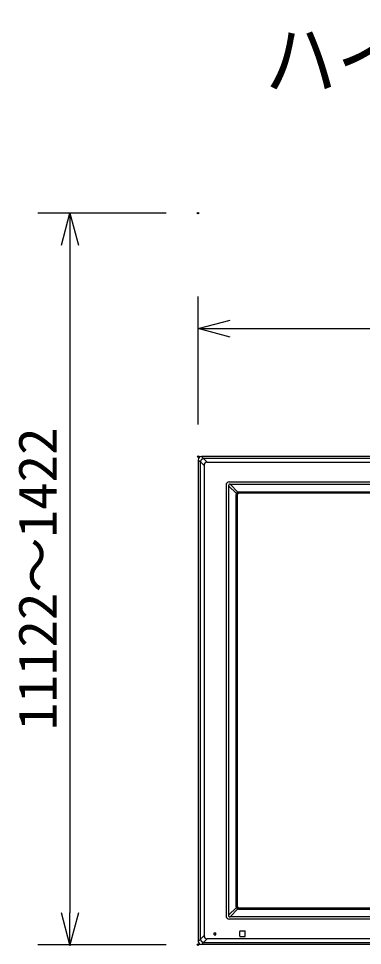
# Model space of a CAD drawing. Units: millimetres, scale not verified. Extents: x -63 to 63, y -57 to 57.
# Drawn here: x -50.9 to -29.4, y -0.5 to 57.4 of the extents above; entities that cross this region are included whole.
import ezdxf
from ezdxf.enums import TextEntityAlignment as Align

# ---------------------------------------------------------------- set-up
doc = ezdxf.new("R2010")
doc.units = ezdxf.units.MM
doc.header["$LTSCALE"] = 0.190236
doc.header["$PDMODE"] = 32
doc.header["$PDSIZE"] = 0.0951
for name, color, linetype in [('0-0_MOJI1', 2, 'Continuous'), ('0-2_GAIKEI', 1, 'Continuous'), ('0-3_KIJUN', 3, 'Continuous'), ('0-4_TOUROKU', 7, 'Continuous'), ('0-5_DEFPOINTS', 7, 'Continuous')]:
    doc.layers.add(name, color=color, linetype=linetype)
doc.styles.add('ＭＳ ゴシック', font='')
doc.styles.get('ＭＳ ゴシック').set_extended_font_data('MS Gothic')

# ---------------------------------------------------------------- blocks, each defined once
blk = doc.blocks.new('_OPEN30')
at = {"layer": '0-4_TOUROKU'}
blk.add_line((0, 0), (-1, 0), dxfattribs=at)
blk.add_lwpolyline([(-1, 0.26795), (0, 0), (-1, -0.26795)], dxfattribs=at)

msp = doc.modelspace()

# ---------------------------------------------------------------- linework, layer by layer
at = {"layer": '0-2_GAIKEI'}
for p, q in [((-39.6765, 29.8195), (-39.5411, 29.6841)), ((-39.5411, 29.6861), (-39.3142, 29.4592)), ((-39.5411, -0.1477), (-39.5411, 29.6861)), ((-39.3413, 29.8838), (-39.4767, 30.0192)), ((-39.1165, 29.657), (-39.3433, 29.8838)), ((10.9905, 29.8838), (-39.3433, 29.8838)), ((-39.1165, 29.657), (10.7637, 29.657)), ((-39.3142, 29.4592), (-39.3142, 0.0791)), ((-37.7157, 28.4382), (9.3629, 28.4382)), ((-37.9404, 28.2135), (-37.9404, 1.3249)), ((-37.7819, 28.2065), (-37.7816, 28.1881)), ((-37.2939, 27.6982), (-37.7816, 28.1881)), ((-37.7816, 28.1881), (-37.7816, 1.3502)), ((-37.6911, 28.2794), (-37.7088, 28.2796)), ((-37.6911, 28.2794), (-37.2031, 27.7892)), ((-37.6911, 28.2794), (9.3382, 28.2794)), ((-37.3013, 1.8862), (-37.3013, 27.6522)), ((-37.2415, 27.6374), (-37.2415, 1.9009)), ((8.8041, 27.7965), (-37.1569, 27.7965)), ((8.7894, 27.7367), (-37.1422, 27.7367)), ((-37.7816, 1.3502), (-37.2939, 1.8402)), ((-37.2031, 1.7492), (-37.6911, 1.259)), ((-37.1569, 1.7418), (8.8041, 1.7418)), ((8.7894, 1.8017), (-37.1422, 1.8017)), ((-37.7816, 1.3502), (-37.7819, 1.3318)), ((-37.7088, 1.2587), (-37.6911, 1.259)), ((9.3382, 1.259), (-37.6911, 1.259)), ((9.3629, 1.1002), (-37.7157, 1.1002)), ((-39.3142, 0.0791), (-39.5411, -0.1477)), ((-38.6827, 0.2504), (-38.5702, 0.2504)), ((-38.6827, 0.1379), (-38.6827, 0.2504)), ((-38.6827, 0.1379), (-38.5702, 0.1379)), ((-38.5702, 0.1379), (-38.5702, 0.2504)), ((-37.0865, 0.0441), (-37.0865, 0.3443)), ((-37.0616, 0.3692), (-36.7614, 0.3692)), ((-37.0616, 0.0192), (-36.7614, 0.0192)), ((-36.7365, 0.0441), (-36.7365, 0.3443)), ((-39.5411, -0.1457), (-39.6765, -0.2811)), ((-39.4767, -0.4808), (-39.3413, -0.3454)), ((-39.3433, -0.3454), (-39.1165, -0.1186)), ((-39.3433, -0.3454), (10.9905, -0.3454)), ((10.7637, -0.1186), (-39.1165, -0.1186))]:
    msp.add_line(p, q, dxfattribs=at)
at = {"layer": '0-2_GAIKEI', "color": 7}
for p, q in [((-39.6765, 29.8195), (-39.6765, -0.2811)), ((11.1239, 30.0192), (-39.4767, 30.0192)), ((11.1239, -0.4808), (-39.4767, -0.4808))]:
    msp.add_line(p, q, dxfattribs=at)
at = {"layer": '0-2_GAIKEI'}
for points in [[(-39.5227, 29.7488), (-39.5236, 29.747), (-39.5245, 29.7452), (-39.5254, 29.7434), (-39.5262, 29.7416), (-39.527, 29.7398), (-39.5279, 29.738), (-39.5286, 29.7362), (-39.5294, 29.7343), (-39.5302, 29.7325), (-39.5309, 29.7306), (-39.5316, 29.7288), (-39.5323, 29.7269), (-39.533, 29.725), (-39.5336, 29.7231), (-39.5342, 29.7212), (-39.5348, 29.7193), (-39.5354, 29.7174), (-39.536, 29.7155), (-39.5365, 29.7136), (-39.537, 29.7116), (-39.5374, 29.7097), (-39.5379, 29.7078), (-39.5383, 29.7058), (-39.5387, 29.7039), (-39.5391, 29.7019), (-39.5394, 29.6999), (-39.5397, 29.698), (-39.54, 29.696), (-39.5403, 29.694), (-39.5405, 29.692), (-39.5407, 29.69), (-39.5409, 29.6881), (-39.5411, 29.6861)], [(-39.4769, 29.8112), (-39.4783, 29.8098), (-39.4797, 29.8083), (-39.481, 29.8069), (-39.4824, 29.8054), (-39.4837, 29.8039), (-39.4851, 29.8025), (-39.4864, 29.801), (-39.4877, 29.7995), (-39.489, 29.798), (-39.4903, 29.7965), (-39.4916, 29.7949), (-39.4929, 29.7934), (-39.4941, 29.7919), (-39.4954, 29.7903), (-39.4966, 29.7888), (-39.4979, 29.7872), (-39.4991, 29.7856), (-39.5003, 29.784), (-39.5015, 29.7824), (-39.5027, 29.7809), (-39.5039, 29.7792), (-39.505, 29.7776), (-39.5062, 29.776), (-39.5073, 29.7744), (-39.5084, 29.7727), (-39.5096, 29.7711), (-39.5107, 29.7694), (-39.5117, 29.7677), (-39.5128, 29.7661), (-39.5139, 29.7644), (-39.5149, 29.7627), (-39.516, 29.761), (-39.517, 29.7593), (-39.518, 29.7575), (-39.5189, 29.7558), (-39.5199, 29.7541), (-39.5209, 29.7523), (-39.5218, 29.7505), (-39.5227, 29.7488)], [(-39.4165, 29.8597), (-39.4182, 29.8587), (-39.4199, 29.8577), (-39.4216, 29.8566), (-39.4233, 29.8556), (-39.425, 29.8545), (-39.4267, 29.8534), (-39.4283, 29.8523), (-39.43, 29.8512), (-39.4316, 29.8501), (-39.4333, 29.8489), (-39.4349, 29.8478), (-39.4365, 29.8466), (-39.4381, 29.8454), (-39.4397, 29.8442), (-39.4413, 29.843), (-39.4429, 29.8418), (-39.4445, 29.8406), (-39.446, 29.8394), (-39.4476, 29.8381), (-39.4491, 29.8369), (-39.4507, 29.8356), (-39.4522, 29.8343), (-39.4537, 29.833), (-39.4552, 29.8318), (-39.4567, 29.8304), (-39.4582, 29.8291), (-39.4597, 29.8278), (-39.4612, 29.8265), (-39.4627, 29.8251), (-39.4641, 29.8238), (-39.4656, 29.8224), (-39.467, 29.821), (-39.4685, 29.8197), (-39.4699, 29.8183), (-39.4713, 29.8169), (-39.4727, 29.8155), (-39.4741, 29.8141), (-39.4755, 29.8126), (-39.4769, 29.8112)], [(-39.3433, 29.8838), (-39.3453, 29.8836), (-39.3473, 29.8835), (-39.3493, 29.8832), (-39.3513, 29.883), (-39.3532, 29.8827), (-39.3552, 29.8825), (-39.3572, 29.8821), (-39.3591, 29.8818), (-39.3611, 29.8814), (-39.3631, 29.881), (-39.365, 29.8806), (-39.367, 29.8802), (-39.3689, 29.8797), (-39.3708, 29.8792), (-39.3728, 29.8787), (-39.3747, 29.8782), (-39.3766, 29.8776), (-39.3785, 29.877), (-39.3804, 29.8764), (-39.3823, 29.8757), (-39.3841, 29.8751), (-39.386, 29.8744), (-39.3879, 29.8736), (-39.3897, 29.8729), (-39.3916, 29.8722), (-39.3934, 29.8714), (-39.3952, 29.8706), (-39.3971, 29.8698), (-39.3989, 29.869), (-39.4007, 29.8681), (-39.4025, 29.8673), (-39.4043, 29.8664), (-39.406, 29.8655), (-39.4078, 29.8646), (-39.4096, 29.8636), (-39.4113, 29.8627), (-39.4131, 29.8617), (-39.4148, 29.8607), (-39.4165, 29.8597)], [(-37.7747, 28.239), (-37.7752, 28.2381), (-37.7756, 28.2371), (-37.776, 28.2361), (-37.7764, 28.2352), (-37.7768, 28.2342), (-37.7772, 28.2332), (-37.7776, 28.2322), (-37.7779, 28.2313), (-37.7782, 28.2303), (-37.7786, 28.2293), (-37.7789, 28.2283), (-37.7792, 28.2273), (-37.7794, 28.2262), (-37.7797, 28.2252), (-37.7799, 28.2242), (-37.7802, 28.2232), (-37.7804, 28.2222), (-37.7806, 28.2211), (-37.7808, 28.2201), (-37.7809, 28.2191), (-37.7811, 28.218), (-37.7812, 28.217), (-37.7814, 28.216), (-37.7815, 28.2149), (-37.7816, 28.2139), (-37.7817, 28.2128), (-37.7817, 28.2118), (-37.7818, 28.2107), (-37.7818, 28.2097), (-37.7819, 28.2086), (-37.7819, 28.2076), (-37.7819, 28.2065), (-37.7819, 28.2065)], [(-37.7477, 28.269), (-37.7486, 28.2684), (-37.7495, 28.2678), (-37.7504, 28.2673), (-37.7512, 28.2667), (-37.7521, 28.2661), (-37.7529, 28.2654), (-37.7538, 28.2648), (-37.7546, 28.2642), (-37.7554, 28.2635), (-37.7562, 28.2628), (-37.757, 28.2622), (-37.7578, 28.2615), (-37.7586, 28.2608), (-37.7594, 28.2601), (-37.7601, 28.2593), (-37.7609, 28.2586), (-37.7616, 28.2578), (-37.7623, 28.2571), (-37.763, 28.2563), (-37.7637, 28.2555), (-37.7644, 28.2548), (-37.7651, 28.254), (-37.7658, 28.2531), (-37.7664, 28.2523), (-37.7671, 28.2515), (-37.7677, 28.2507), (-37.7683, 28.2498), (-37.7689, 28.249), (-37.7695, 28.2481), (-37.7701, 28.2472), (-37.7707, 28.2463), (-37.7712, 28.2455), (-37.7718, 28.2446), (-37.7723, 28.2436), (-37.7728, 28.2427), (-37.7733, 28.2418), (-37.7738, 28.2409), (-37.7743, 28.24), (-37.7747, 28.239)], [(-37.7088, 28.2796), (-37.7098, 28.2796), (-37.7109, 28.2796), (-37.7119, 28.2796), (-37.713, 28.2795), (-37.714, 28.2795), (-37.7151, 28.2794), (-37.7161, 28.2793), (-37.7172, 28.2792), (-37.7182, 28.2791), (-37.7193, 28.279), (-37.7203, 28.2789), (-37.7213, 28.2787), (-37.7224, 28.2785), (-37.7234, 28.2783), (-37.7244, 28.2781), (-37.7254, 28.2779), (-37.7265, 28.2777), (-37.7275, 28.2774), (-37.7285, 28.2772), (-37.7295, 28.2769), (-37.7305, 28.2766), (-37.7315, 28.2763), (-37.7325, 28.276), (-37.7335, 28.2756), (-37.7345, 28.2753), (-37.7355, 28.2749), (-37.7365, 28.2746), (-37.7374, 28.2742), (-37.7384, 28.2738), (-37.7394, 28.2733), (-37.7403, 28.2729), (-37.7413, 28.2725), (-37.7422, 28.272), (-37.7431, 28.2715), (-37.7441, 28.271), (-37.745, 28.2705), (-37.7459, 28.27), (-37.7468, 28.2695), (-37.7477, 28.269)], [(-37.2939, 27.6982), (-37.2936, 27.6994), (-37.2932, 27.7005), (-37.2928, 27.7017), (-37.2924, 27.7028), (-37.292, 27.704), (-37.2916, 27.7051), (-37.2912, 27.7063), (-37.2908, 27.7074), (-37.2903, 27.7085), (-37.2899, 27.7097), (-37.2894, 27.7108), (-37.2889, 27.7119), (-37.2885, 27.713), (-37.288, 27.7142), (-37.2875, 27.7153), (-37.287, 27.7164), (-37.2864, 27.7175), (-37.2859, 27.7186), (-37.2854, 27.7197), (-37.2848, 27.7207), (-37.2843, 27.7218), (-37.2837, 27.7229), (-37.2831, 27.724), (-37.2825, 27.725), (-37.2819, 27.7261), (-37.2813, 27.7271), (-37.2807, 27.7282), (-37.2801, 27.7292), (-37.2794, 27.7303), (-37.2788, 27.7313), (-37.2782, 27.7323), (-37.2775, 27.7334), (-37.2768, 27.7344), (-37.2761, 27.7354), (-37.2755, 27.7364), (-37.2748, 27.7374), (-37.274, 27.7384), (-37.2733, 27.7394), (-37.2726, 27.7403)], [(-37.2726, 27.7403), (-37.2719, 27.7413), (-37.2711, 27.7423), (-37.2704, 27.7432), (-37.2696, 27.7442), (-37.2689, 27.7451), (-37.2681, 27.7461), (-37.2673, 27.747), (-37.2665, 27.7479), (-37.2657, 27.7488), (-37.2649, 27.7498), (-37.2641, 27.7507), (-37.2633, 27.7515), (-37.2624, 27.7524), (-37.2616, 27.7533), (-37.2607, 27.7542), (-37.2599, 27.7551), (-37.259, 27.7559), (-37.2581, 27.7568), (-37.2573, 27.7576), (-37.2564, 27.7584), (-37.2555, 27.7593), (-37.2546, 27.7601), (-37.2537, 27.7609), (-37.2528, 27.7617), (-37.2518, 27.7625), (-37.2509, 27.7633), (-37.25, 27.764), (-37.249, 27.7648), (-37.2481, 27.7656), (-37.2471, 27.7663), (-37.2461, 27.7671), (-37.2452, 27.7678), (-37.2442, 27.7685), (-37.2432, 27.7692), (-37.2422, 27.7699), (-37.2412, 27.7706), (-37.2402, 27.7713), (-37.2392, 27.772), (-37.2382, 27.7727)], [(-37.2382, 27.7727), (-37.2372, 27.7734), (-37.2362, 27.774), (-37.2351, 27.7746), (-37.2341, 27.7753), (-37.233, 27.7759), (-37.232, 27.7765), (-37.2309, 27.7771), (-37.2299, 27.7777), (-37.2288, 27.7783), (-37.2277, 27.7789), (-37.2267, 27.7795), (-37.2256, 27.78), (-37.2245, 27.7806), (-37.2234, 27.7811), (-37.2223, 27.7816), (-37.2212, 27.7822), (-37.2201, 27.7827), (-37.219, 27.7832), (-37.2179, 27.7837), (-37.2168, 27.7842), (-37.2156, 27.7846), (-37.2145, 27.7851), (-37.2134, 27.7855), (-37.2123, 27.786), (-37.2111, 27.7864), (-37.21, 27.7868), (-37.2088, 27.7873), (-37.2077, 27.7877), (-37.2065, 27.7881), (-37.2054, 27.7884), (-37.2042, 27.7888), (-37.2031, 27.7892)], [(-37.2775, 1.805), (-37.2782, 1.806), (-37.2788, 1.807), (-37.2794, 1.8081), (-37.2801, 1.8091), (-37.2807, 1.8102), (-37.2813, 1.8112), (-37.2819, 1.8123), (-37.2825, 1.8133), (-37.2831, 1.8144), (-37.2837, 1.8155), (-37.2843, 1.8165), (-37.2848, 1.8176), (-37.2854, 1.8187), (-37.2859, 1.8198), (-37.2864, 1.8209), (-37.287, 1.822), (-37.2875, 1.8231), (-37.288, 1.8242), (-37.2885, 1.8253), (-37.2889, 1.8264), (-37.2894, 1.8276), (-37.2899, 1.8287), (-37.2903, 1.8298), (-37.2908, 1.831), (-37.2912, 1.8321), (-37.2916, 1.8332), (-37.292, 1.8344), (-37.2924, 1.8355), (-37.2928, 1.8367), (-37.2932, 1.8378), (-37.2936, 1.839), (-37.2939, 1.8402)], [(-37.2452, 1.7706), (-37.2461, 1.7713), (-37.2471, 1.772), (-37.2481, 1.7728), (-37.249, 1.7736), (-37.25, 1.7743), (-37.2509, 1.7751), (-37.2518, 1.7759), (-37.2528, 1.7767), (-37.2537, 1.7775), (-37.2546, 1.7783), (-37.2555, 1.7791), (-37.2564, 1.7799), (-37.2573, 1.7808), (-37.2581, 1.7816), (-37.259, 1.7825), (-37.2599, 1.7833), (-37.2607, 1.7842), (-37.2616, 1.785), (-37.2624, 1.7859), (-37.2633, 1.7868), (-37.2641, 1.7877), (-37.2649, 1.7886), (-37.2657, 1.7895), (-37.2665, 1.7904), (-37.2673, 1.7914), (-37.2681, 1.7923), (-37.2689, 1.7932), (-37.2696, 1.7942), (-37.2704, 1.7951), (-37.2711, 1.7961), (-37.2719, 1.797), (-37.2726, 1.798), (-37.2733, 1.799), (-37.274, 1.8), (-37.2748, 1.801), (-37.2755, 1.802), (-37.2761, 1.803), (-37.2768, 1.804), (-37.2775, 1.805)], [(-37.2031, 1.7492), (-37.2042, 1.7496), (-37.2054, 1.7499), (-37.2065, 1.7503), (-37.2077, 1.7507), (-37.2088, 1.7511), (-37.21, 1.7515), (-37.2111, 1.7519), (-37.2123, 1.7524), (-37.2134, 1.7528), (-37.2145, 1.7533), (-37.2156, 1.7537), (-37.2168, 1.7542), (-37.2179, 1.7547), (-37.219, 1.7552), (-37.2201, 1.7557), (-37.2212, 1.7562), (-37.2223, 1.7567), (-37.2234, 1.7572), (-37.2245, 1.7578), (-37.2256, 1.7583), (-37.2267, 1.7589), (-37.2277, 1.7595), (-37.2288, 1.76), (-37.2299, 1.7606), (-37.2309, 1.7612), (-37.232, 1.7618), (-37.233, 1.7625), (-37.2341, 1.7631), (-37.2351, 1.7637), (-37.2362, 1.7644), (-37.2372, 1.765), (-37.2382, 1.7657), (-37.2392, 1.7663), (-37.2402, 1.767), (-37.2412, 1.7677), (-37.2422, 1.7684), (-37.2432, 1.7691), (-37.2442, 1.7698), (-37.2452, 1.7706)], [(-37.7819, 1.3318), (-37.7819, 1.3308), (-37.7819, 1.3297), (-37.7818, 1.3287), (-37.7818, 1.3276), (-37.7817, 1.3266), (-37.7817, 1.3255), (-37.7816, 1.3245), (-37.7815, 1.3235), (-37.7814, 1.3224), (-37.7812, 1.3214), (-37.7811, 1.3203), (-37.7809, 1.3193), (-37.7808, 1.3183), (-37.7806, 1.3172), (-37.7804, 1.3162), (-37.7802, 1.3152), (-37.7799, 1.3142), (-37.7797, 1.3131), (-37.7794, 1.3121), (-37.7792, 1.3111), (-37.7789, 1.3101), (-37.7786, 1.3091), (-37.7782, 1.3081), (-37.7779, 1.3071), (-37.7776, 1.3061), (-37.7772, 1.3051), (-37.7768, 1.3042), (-37.7764, 1.3032), (-37.776, 1.3022), (-37.7756, 1.3013), (-37.7752, 1.3003), (-37.7747, 1.2994), (-37.7743, 1.2984), (-37.7738, 1.2975), (-37.7733, 1.2965), (-37.7728, 1.2956), (-37.7723, 1.2947), (-37.7718, 1.2938), (-37.7712, 1.2929)], [(-37.7712, 1.2929), (-37.7707, 1.292), (-37.7701, 1.2911), (-37.7695, 1.2903), (-37.7689, 1.2894), (-37.7683, 1.2885), (-37.7677, 1.2877), (-37.7671, 1.2869), (-37.7664, 1.286), (-37.7658, 1.2852), (-37.7651, 1.2844), (-37.7644, 1.2836), (-37.7637, 1.2828), (-37.763, 1.282), (-37.7623, 1.2813), (-37.7616, 1.2805), (-37.7609, 1.2798), (-37.7601, 1.279), (-37.7594, 1.2783), (-37.7586, 1.2776), (-37.7578, 1.2769), (-37.757, 1.2762), (-37.7562, 1.2755), (-37.7554, 1.2749), (-37.7546, 1.2742), (-37.7538, 1.2736), (-37.7529, 1.2729), (-37.7521, 1.2723), (-37.7512, 1.2717), (-37.7504, 1.2711), (-37.7495, 1.2705), (-37.7486, 1.27), (-37.7477, 1.2694), (-37.7468, 1.2689), (-37.7459, 1.2683), (-37.745, 1.2678), (-37.7441, 1.2673), (-37.7431, 1.2668), (-37.7422, 1.2664), (-37.7413, 1.2659)], [(-37.7413, 1.2659), (-37.7403, 1.2654), (-37.7394, 1.265), (-37.7384, 1.2646), (-37.7374, 1.2642), (-37.7365, 1.2638), (-37.7355, 1.2634), (-37.7345, 1.2631), (-37.7335, 1.2627), (-37.7325, 1.2624), (-37.7315, 1.2621), (-37.7305, 1.2618), (-37.7295, 1.2615), (-37.7285, 1.2612), (-37.7275, 1.2609), (-37.7265, 1.2607), (-37.7254, 1.2604), (-37.7244, 1.2602), (-37.7234, 1.26), (-37.7224, 1.2598), (-37.7213, 1.2597), (-37.7203, 1.2595), (-37.7193, 1.2594), (-37.7182, 1.2592), (-37.7172, 1.2591), (-37.7161, 1.259), (-37.7151, 1.2589), (-37.714, 1.2589), (-37.713, 1.2588), (-37.7119, 1.2588), (-37.7109, 1.2588), (-37.7098, 1.2587), (-37.7088, 1.2587), (-37.7088, 1.2587)], [(-39.5411, -0.1477), (-39.5409, -0.1497), (-39.5407, -0.1517), (-39.5405, -0.1537), (-39.5403, -0.1556), (-39.54, -0.1576), (-39.5397, -0.1596), (-39.5394, -0.1616), (-39.5391, -0.1635), (-39.5387, -0.1655), (-39.5383, -0.1674), (-39.5379, -0.1694), (-39.5374, -0.1713), (-39.537, -0.1733), (-39.5365, -0.1752), (-39.536, -0.1771), (-39.5354, -0.1791), (-39.5348, -0.181), (-39.5342, -0.1829), (-39.5336, -0.1848), (-39.533, -0.1866), (-39.5323, -0.1885), (-39.5316, -0.1904), (-39.5309, -0.1923), (-39.5302, -0.1941), (-39.5294, -0.196), (-39.5287, -0.1978), (-39.5279, -0.1996), (-39.5271, -0.2014), (-39.5262, -0.2033), (-39.5254, -0.2051), (-39.5245, -0.2068), (-39.5236, -0.2086), (-39.5227, -0.2104), (-39.5218, -0.2122), (-39.5209, -0.2139), (-39.5199, -0.2157), (-39.519, -0.2174), (-39.518, -0.2192), (-39.517, -0.2209)], [(-39.517, -0.2209), (-39.516, -0.2226), (-39.5149, -0.2243), (-39.5139, -0.226), (-39.5128, -0.2277), (-39.5117, -0.2294), (-39.5107, -0.231), (-39.5096, -0.2327), (-39.5084, -0.2344), (-39.5073, -0.236), (-39.5062, -0.2376), (-39.505, -0.2393), (-39.5039, -0.2409), (-39.5027, -0.2425), (-39.5015, -0.2441), (-39.5003, -0.2457), (-39.4991, -0.2473), (-39.4979, -0.2488), (-39.4966, -0.2504), (-39.4954, -0.252), (-39.4941, -0.2535), (-39.4929, -0.255), (-39.4916, -0.2566), (-39.4903, -0.2581), (-39.489, -0.2596), (-39.4877, -0.2611), (-39.4864, -0.2626), (-39.4851, -0.2641), (-39.4837, -0.2656), (-39.4824, -0.267), (-39.481, -0.2685), (-39.4797, -0.27), (-39.4783, -0.2714), (-39.4769, -0.2728), (-39.4755, -0.2743), (-39.4741, -0.2757), (-39.4727, -0.2771), (-39.4713, -0.2785), (-39.4699, -0.2799), (-39.4685, -0.2813)], [(-39.4685, -0.2813), (-39.467, -0.2827), (-39.4656, -0.284), (-39.4641, -0.2854), (-39.4627, -0.2868), (-39.4612, -0.2881), (-39.4597, -0.2894), (-39.4582, -0.2908), (-39.4567, -0.2921), (-39.4552, -0.2934), (-39.4537, -0.2947), (-39.4522, -0.296), (-39.4507, -0.2972), (-39.4491, -0.2985), (-39.4476, -0.2998), (-39.446, -0.301), (-39.4445, -0.3022), (-39.4429, -0.3035), (-39.4413, -0.3047), (-39.4397, -0.3059), (-39.4381, -0.3071), (-39.4365, -0.3082), (-39.4349, -0.3094), (-39.4333, -0.3106), (-39.4316, -0.3117), (-39.43, -0.3128), (-39.4283, -0.3139), (-39.4267, -0.315), (-39.425, -0.3161), (-39.4233, -0.3172), (-39.4216, -0.3183), (-39.4199, -0.3193), (-39.4182, -0.3203), (-39.4165, -0.3213), (-39.4148, -0.3223), (-39.413, -0.3233), (-39.4113, -0.3243), (-39.4096, -0.3253), (-39.4078, -0.3262), (-39.406, -0.3271)], [(-39.406, -0.3271), (-39.4043, -0.328), (-39.4025, -0.3289), (-39.4007, -0.3298), (-39.3989, -0.3306), (-39.3971, -0.3314), (-39.3952, -0.3322), (-39.3934, -0.333), (-39.3916, -0.3338), (-39.3897, -0.3346), (-39.3879, -0.3353), (-39.386, -0.336), (-39.3841, -0.3367), (-39.3823, -0.3374), (-39.3804, -0.338), (-39.3785, -0.3386), (-39.3766, -0.3392), (-39.3747, -0.3398), (-39.3728, -0.3403), (-39.3708, -0.3409), (-39.3689, -0.3414), (-39.367, -0.3418), (-39.365, -0.3423), (-39.3631, -0.3427), (-39.3611, -0.3431), (-39.3591, -0.3434), (-39.3572, -0.3438), (-39.3552, -0.3441), (-39.3532, -0.3444), (-39.3513, -0.3446), (-39.3493, -0.3449), (-39.3473, -0.3451), (-39.3453, -0.3453), (-39.3433, -0.3454)]]:
    msp.add_lwpolyline(points, dxfattribs=at)
at = {"layer": '0-2_GAIKEI', "color": 7}
for centre, major_axis in [((-39.4762, 29.8189), (-0.1418, 0.1418)), ((-39.4762, -0.2806), (-0.1418, -0.1418))]:
    msp.add_ellipse(centre, major_axis=major_axis, ratio=0.997265, start_param=5.4991567, end_param=7.0672139, dxfattribs=at)
at = {"layer": '0-2_GAIKEI'}
for centre, major_axis, ratio, start_param, end_param in [((-38.755, 29.0977), (-0.5022, 0.5022), 0.49281, 5.8722213, 6.6941493), ((-37.7151, 28.2129), (-0.1595, 0.1595), 0.997265, 5.4991567, 7.0672139), ((-37.1484, 27.6482), (-0.1285, 0.0852), 0.971946, 0.2617773, 0.5726098), ((-37.1407, 27.636), (-0.0718, 0.0718), 0.985257, 5.5052135, 7.0611571), ((-37.153, 27.6437), (-0.0853, 0.1284), 0.972012, 5.7100904, 6.0216223), ((-37.1484, 1.8901), (-0.1285, -0.0852), 0.971946, 5.7105755, 6.021408), ((-37.1407, 1.9024), (-0.0718, -0.0718), 0.985257, 5.5052135, 7.0611571), ((-37.153, 1.8947), (-0.0853, -0.1284), 0.972012, 0.261563, 0.5730949), ((-37.7151, 1.3255), (-0.1595, -0.1595), 0.997265, 5.4991567, 7.0672139), ((-38.755, 0.4406), (-0.5022, -0.5022), 0.49281, 5.8722213, 6.6941493), ((-37.0614, 0.3441), (-0.0178, 0.0178), 0.992433, 5.5015852, 7.0647854), ((-37.0614, 0.0443), (-0.0178, -0.0178), 0.992433, 5.5015852, 7.0647854), ((-36.7616, 0.3441), (-0.0178, -0.0178), 0.992433, 2.3599926, 3.9231927), ((-36.7616, 0.0443), (-0.0178, 0.0178), 0.992433, 2.3599926, 3.9231927)]:
    msp.add_ellipse(centre, major_axis=major_axis, ratio=ratio, start_param=start_param, end_param=end_param, dxfattribs=at)
at = {"layer": '0-3_KIJUN'}
for p, q in [((-39.6765, 32.0112), (-39.6765, 40.0112)), ((-37.6765, 38.0112), (9.3236, 38.0112))]:
    msp.add_line(p, q, dxfattribs=at)
at = {"layer": '0-4_TOUROKU', "color": 3}
for p, q in [((-41.6887, 45.2277), (-49.6887, 45.2277)), ((-47.6887, 43.2277), (-47.6887, 1.5115)), ((-41.6887, -0.4885), (-49.6887, -0.4885))]:
    msp.add_line(p, q, dxfattribs=at)
at = {"layer": '0-4_TOUROKU'}
msp.add_point((-39.6765, 30.0112), dxfattribs=at)
at = {"layer": '0-5_DEFPOINTS'}
for p in [(-39.6887, 45.2277), (-47.6887, -0.4885), (-39.6887, -0.4885)]:
    msp.add_point(p, dxfattribs=at)

# ---------------------------------------------------------------- block references
at = {"layer": '0-3_KIJUN', "xscale": 2, "yscale": 2, "rotation": 180}
msp.add_blockref('_OPEN30', (-39.6765, 38.0112), dxfattribs=at)
at = {"layer": '0-4_TOUROKU', "xscale": 2, "yscale": 2}
for p, rotation in [((-47.6887, 45.2277), 90), ((-47.6887, -0.4885), 270)]:
    msp.add_blockref('_OPEN30', p, dxfattribs=dict(at, rotation=rotation))

# ---------------------------------------------------------------- texts
at = {"layer": '0-0_MOJI1', "style": 'ＭＳ ゴシック', "width": 0.85}
msp.add_text('ハイビジョンプラズマディスプレイ天吊り金具付', height=3.848, dxfattribs=at).set_placement((-35.5001, 51.7599), align=Align.BOTTOM_LEFT)
at = {"layer": '0-4_TOUROKU', "color": 3, "style": 'ＭＳ ゴシック', "width": 1.05}
msp.add_text('11122～1422', height=2.406, rotation=90, dxfattribs=at).set_placement((-47.7983, 12.9207), align=Align.BOTTOM_LEFT)

doc.saveas('drawing.dxf')
